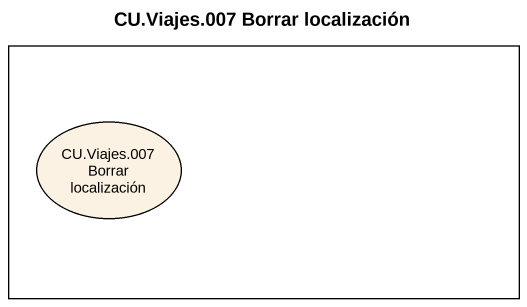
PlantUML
@startuml
title CU.Viajes.007 Borrar localización
rectangle " " as rectangle1 {
  usecase "CU.Viajes.007 Borrar localización" as CU_Viajes_007_Borrar
}
@enduml
